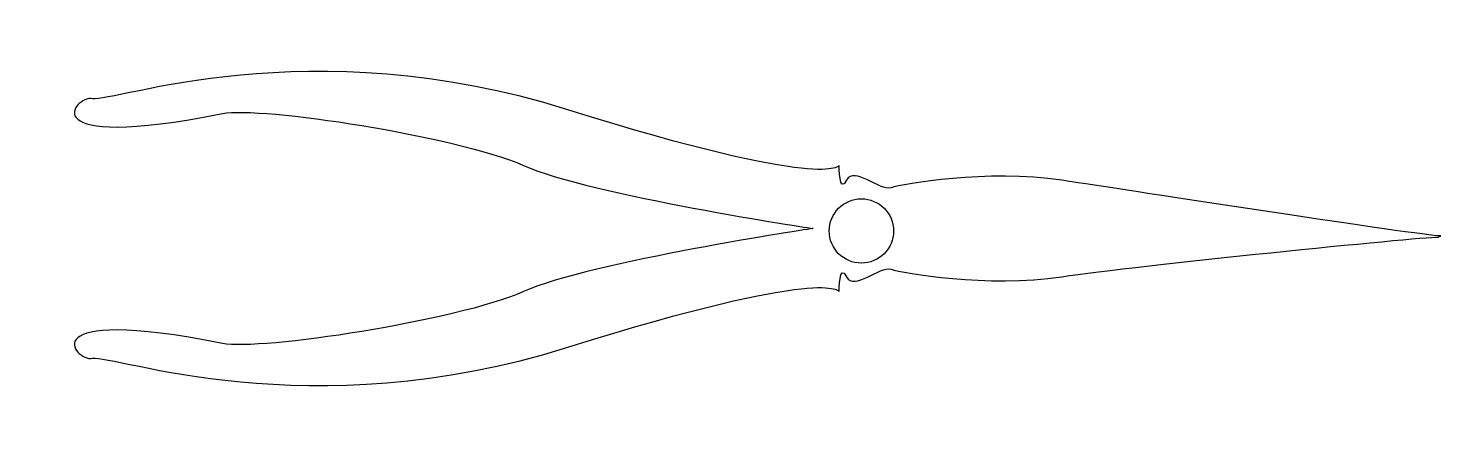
# Model space of a CAD drawing. Header units: centimetres. Extents: x -11 to 10.3, y -3 to 3.
import ezdxf

# ---------------------------------------------------------------- set-up
doc = ezdxf.new("R2010")
doc.units = ezdxf.units.CM
doc.header["$MEASUREMENT"] = 0
doc.layers.add('Camada 1', color=7, linetype='Continuous')

msp = doc.modelspace()

# ---------------------------------------------------------------- linework, layer by layer
at = {"layer": 'Camada 1'}
for points, knots in [([(10.22415, -0.12849), (9.94515, -0.12849), (5.68927, -0.55796), (4.57334, -0.72539), (4.57334, -0.72539), (3.45738, -0.89277), (2.17405, -0.66959), (2.00667, -0.61379), (2.00667, -0.61379), (1.83927, -0.55799), (1.44869, -0.94857), (1.33709, -0.72539), (1.33709, -0.72539), (1.22549, -0.50221), (1.22549, -0.94859), (1.22549, -0.94859), (1.22549, -0.94859), (1.22549, -0.94859), (1.05811, -0.55799), (-2.84772, -1.78555), (-2.84772, -1.78555), (-6.75353, -3.01308), (-9.68024, -1.89101), (-9.98975, -1.95293), (-9.98975, -1.95293), (-10.26873, -2.00873), (-10.9567, -1.14584), (-8.03683, -1.72973), (-8.03683, -1.72973), (-7.47888, -1.84133), (-4.52163, -1.39495), (-3.51727, -0.9486), (-3.51727, -0.9486), (-2.51294, -0.50222), (0.83494, -0.00002), (0.83494, -0.00002), (0.83494, -0.00002), (0.83494, -0.00002), (-2.51292, 0.50217), (-3.51728, 0.94854), (-3.51728, 0.94854), (-4.52164, 1.39491), (-7.47886, 1.8413), (-8.03684, 1.7297), (-8.03684, 1.7297), (-10.9567, 1.14569), (-10.2687, 2.0087), (-9.98973, 1.95288), (-9.98973, 1.95288), (-9.68022, 1.89099), (-6.75351, 3.01304), (-2.8477, 1.7855), (-2.8477, 1.7855), (1.05813, 0.55794), (1.22551, 0.94854), (1.22551, 0.94854), (1.22551, 0.94854), (1.22551, 0.94854), (1.22551, 0.50216), (1.33711, 0.72534), (1.33711, 0.72534), (1.44871, 0.94852), (1.83926, 0.55794), (2.00669, 0.61374), (2.00669, 0.61374), (2.17407, 0.66951), (3.4574, 0.89272), (4.57336, 0.72534), (4.57336, 0.72534), (5.68929, 0.55794), (9.98568, -0.11162), (10.26465, -0.11162), (10.26465, -0.11162), (10.26465, -0.11162), (10.22415, -0.12849), (10.22415, -0.12849)], [0, 0, 0, 0, 0.05, 0.05, 0.05, 0.05, 0.1, 0.1, 0.1, 0.1, 0.15, 0.15, 0.15, 0.15, 0.2, 0.2, 0.2, 0.2, 0.25, 0.25, 0.25, 0.25, 0.3, 0.3, 0.3, 0.3, 0.35, 0.35, 0.35, 0.35, 0.4, 0.4, 0.4, 0.4, 0.45, 0.45, 0.45, 0.45, 0.5, 0.5, 0.5, 0.5, 0.55, 0.55, 0.55, 0.55, 0.6, 0.6, 0.6, 0.6, 0.65, 0.65, 0.65, 0.65, 0.7, 0.7, 0.7, 0.7, 0.75, 0.75, 0.75, 0.75, 0.8, 0.8, 0.8, 0.8, 0.85, 0.85, 0.85, 0.85, 0.9, 0.9, 0.9, 0.9, 1, 1, 1, 1]), ([(1.56029, -0.52082), (1.82728, -0.52082), (2.04382, -0.30426), (2.04382, -0.03729), (2.04382, -0.03729), (2.04382, 0.22983), (1.82726, 0.44629), (1.56029, 0.44629), (1.56029, 0.44629), (1.29317, 0.44629), (1.07671, 0.22981), (1.07671, -0.03729), (1.07671, -0.03729), (1.07668, -0.30426), (1.29316, -0.52082), (1.56029, -0.52082)], [0, 0, 0, 0, 0.2, 0.2, 0.2, 0.2, 0.4, 0.4, 0.4, 0.4, 0.6, 0.6, 0.6, 0.6, 1, 1, 1, 1])]:
    msp.add_open_spline(points, degree=3, knots=knots, dxfattribs=at)

doc.saveas('drawing.dxf')
